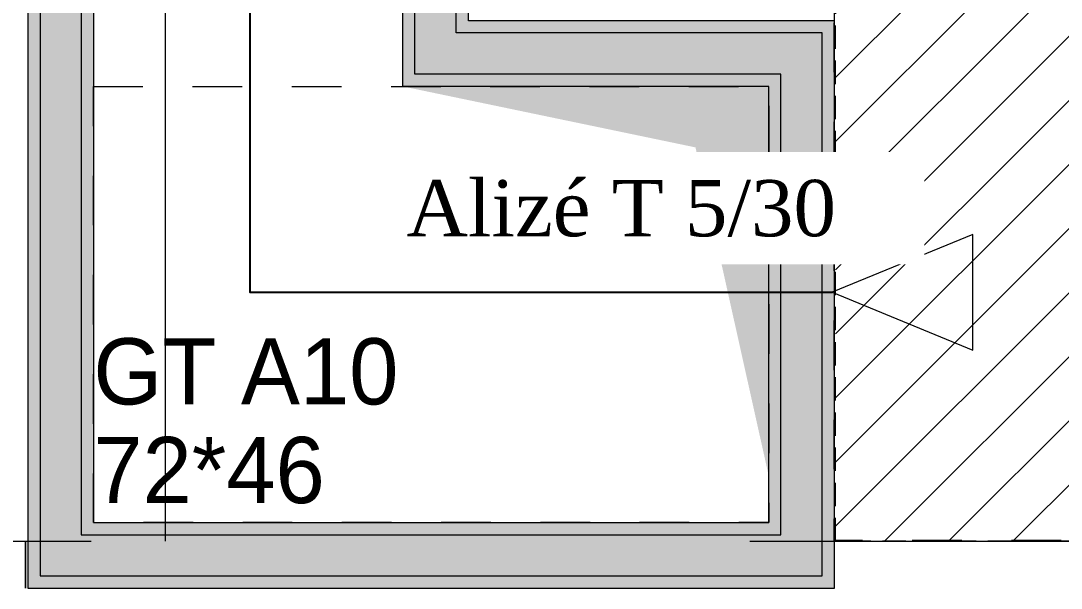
# Model space of a CAD drawing. Header units: centimetres. Extents: x 2738 to 7810, y 2495 to 5758.
# Drawn here: x 5200.2 to 5311.1, y 3984.4 to 4044.9 of the extents above; entities that cross this region are included whole.
import ezdxf

# ---------------------------------------------------------------- set-up
doc = ezdxf.new("R2010")
doc.units = ezdxf.units.CM
doc.header["$LTSCALE"] = 12.7
for name, pattern in [('ISO-03', [3, 1.2, -1.8]), ('Style de ligne -1', [0.83328, 0.41656, -0.41672]), ('Style de ligne -13', [0.295276, 0.19685, -0.098425]), ('VW-01', [0.83312, 0.41656, -0.41656])]:
    doc.linetypes.add(name, pattern=pattern)
for name, color, linetype, lineweight in [('B amÈnagement intÈrieur', 7, 'Continuous', 5), ('B aménagement intérieur', 7, 'Continuous', 5), ('B Faux plafonds', 7, 'Continuous', 5), ('B GÈnÈral', 7, 'Continuous', 5), ('B Général', 7, 'Continuous', 5), ('C ANNOTATIONS-prestations', 7, 'Continuous', 5), ('F REMPLISSAGE-vert clair', 7, 'Continuous', 13), ('F REMPLISSAGE-vert clair-1', 7, 'Continuous', 5), ('F REMPLISSAGE-vert foncÈ', 7, 'Continuous', 5), ('F REMPLISSAGE-vert foncé', 7, 'Continuous', 13)]:
    doc.layers.add(name, color=color, linetype=linetype, lineweight=lineweight)
doc.layers.add('C ANNOTATIONS-textes-numérotation gaine', color=7, linetype='ISO-03', lineweight=5, true_color=0xdd0000)
doc.layers.add('prlm-VMC', color=93, linetype='Continuous')
doc.styles.add('Eurostile', font='')
doc.styles.add('prlm-vmc', font='pala.ttf', dxfattribs={"height": 14})
doc.styles.get('Eurostile').set_extended_font_data('Eurostile')

# ---------------------------------------------------------------- blocks, each defined once
blk = doc.blocks.new('gaine 150_70')
at = {"layer": 'B GÈnÈral', "color": 254, "linetype": 'Continuous', "true_color": 0xd6d6d6}
blk.add_solid([(33, 21.5), (68, 29.3), (26.5, -9.7), (26.5, 29.3)], dxfattribs=at)
at = {"layer": 'B Général', "color": 7, "linetype": 'Continuous', "lineweight": 5, "flags": 128}
blk.add_lwpolyline([(-70, 36.31), (19.5, 36.3), (19.5, -2.72), (-70, -2.71)], close=True, dxfattribs=at)
at = {"layer": 'C ANNOTATIONS-prestations'}
blk.add_line((75, -35), (-75, -35), dxfattribs=at)
blk = doc.blocks.new('Groupe-25-1')
at = {"layer": 'C ANNOTATIONS-textes-numérotation gaine', "color": 7, "linetype": 'VW-01', "flags": 128}
blk.add_lwpolyline([(5207.96, 4037.89), (5279.96, 4037.89), (5279.96, 3991.39), (5207.96, 3991.39)], close=True, dxfattribs=at)
at = {"layer": 'C ANNOTATIONS-textes-numérotation gaine', "color": 7, "insert": (5207.96, 4011.04), "char_height": 7.059, "width": 63, "attachment_point": 1, "line_spacing_factor": 0.894142, "style": 'Eurostile'}
blk.add_mtext('GT A10\\P72*46', dxfattribs=at)
blk = doc.blocks.new('WC-plan-PMR')
at = {"layer": 'B Général', "color": 154, "linetype": 'Style de ligne -1', "true_color": 0x0053a6, "flags": 128}
blk.add_lwpolyline([(-114.5, 112.5), (15.5, 112.5), (15.5, 32.5), (-114.5, 32.5)], close=True, dxfattribs=at)
blk = doc.blocks.new('xi.be')
at = {"layer": 'prlm-VMC', "color": 0, "linetype": 'ByBlock', "lineweight": 5, "flags": 128}
blk.add_lwpolyline([(-6.17, -15), (6.17, -15), (0, 0)], close=True, dxfattribs=at)
at = {"layer": 'prlm-VMC', "color": 0, "linetype": 'ByBlock', "lineweight": 5}
blk.add_solid([(0, -1), (5.17, -14), (-5.17, -14), (0, -1)], dxfattribs=at)

msp = doc.modelspace()

# ---------------------------------------------------------------- hatches: boundary and pattern name
at = {"layer": 'B Faux plafonds', "linetype": 'Continuous', "lineweight": 5, "true_color": 0xaaaaaa}
h = msp.add_hatch(dxfattribs=at)
h.set_pattern_fill('F_P__SOFFITE', color=253, style=0, pattern_type=2)
h.set_pattern_definition([(45, (5510.789, 3845.6094), (-3.52778, 3.30729), [])])
h.paths.add_polyline_path([(5287.09, 4134.39), (5417.09, 4134.39), (5417.09, 3989.39), (5287.09, 3989.39)])

# ---------------------------------------------------------------- linework, layer by layer
at = {"layer": 'B amÈnagement intÈrieur', "color": 9, "linetype": 'Continuous', "true_color": 0xc0dcc0}
for points in [[(5200.97, 4134.39), (5207.97, 4134.39), (5200.97, 3984.39), (5207.97, 3991.39)], [(5247.95, 4044.89), (5240.95, 4037.89), (5247.95, 4134.39), (5240.95, 4134.39)], [(5286.97, 4044.89), (5279.97, 4037.89), (5247.95, 4044.89), (5240.95, 4037.89)], [(5286.97, 3984.39), (5279.97, 3991.39), (5286.97, 4044.89), (5279.97, 4037.89)], [(5200.97, 3984.39), (5207.97, 3991.39), (5286.97, 3984.39), (5279.97, 3991.39)]]:
    msp.add_solid(points, dxfattribs=at)
at = {"layer": 'B aménagement intérieur', "color": 98, "linetype": 'Continuous', "lineweight": 13, "true_color": 0x004400}
for p, q in [((5200.97, 4134.39), (5200.97, 3984.39)), ((5207.97, 4134.39), (5207.97, 3991.39)), ((5240.95, 4037.89), (5240.95, 4134.39)), ((5286.97, 4044.89), (5247.95, 4044.89)), ((5286.97, 3984.39), (5286.97, 4044.89)), ((5279.97, 4037.89), (5240.95, 4037.89)), ((5279.97, 3991.39), (5279.97, 4037.89)), ((5207.97, 3991.39), (5279.97, 3991.39)), ((5200.97, 3984.39), (5286.97, 3984.39))]:
    msp.add_line(p, q, dxfattribs=at)
at = {"layer": 'B Général', "color": 7, "linetype": 'Continuous', "lineweight": 9}
for p, q in [((5195.71, 3989.39), (5200.71, 3989.39)), ((5200.71, 3989.39), (5200.71, 3989.39)), ((5200.71, 3989.39), (5200.71, 3989.39)), ((5200.71, 3989.39), (5200.71, 3985.1)), ((5200.71, 3985.1), (5200.71, 3984.39))]:
    msp.add_line(p, q, dxfattribs=at)
at = {"layer": 'B Général', "color": 7, "linetype": 'Continuous', "lineweight": 5}
for p, q in [((5200.71, 3984.39), (5200.71, 3989.39)), ((5200.71, 3989.39), (5207.71, 3989.39)), ((5277.96, 3989.39), (5417.09, 3989.39))]:
    msp.add_line(p, q, dxfattribs=at)
at = {"layer": 'B Général', "color": 7, "linetype": 'Continuous', "lineweight": 13}
for p, q in [((5200.71, 3989.39), (5207.71, 3989.39)), ((5277.96, 3989.39), (5417.09, 3989.39))]:
    msp.add_line(p, q, dxfattribs=at)
at = {"layer": 'B Général', "color": 7, "linetype": 'Style de ligne -13', "lineweight": 5, "flags": 128}
msp.add_lwpolyline([(5287.09, 4134.39), (5417.09, 4134.39), (5417.09, 3989.39), (5287.09, 3989.39)], close=True, dxfattribs=at)
at = {"layer": 'F REMPLISSAGE-vert clair'}
for p, q in [((5202.27, 4134.39), (5202.27, 3985.69)), ((5206.67, 4134.39), (5206.67, 3990.09)), ((5242.25, 4039.19), (5242.25, 4134.39)), ((5246.65, 4043.59), (5246.65, 4134.39)), ((5285.67, 4043.59), (5246.65, 4043.59)), ((5285.67, 3985.69), (5285.67, 4043.59)), ((5281.27, 4039.19), (5242.25, 4039.19)), ((5281.27, 3990.09), (5281.27, 4039.19)), ((5206.67, 3990.09), (5281.27, 3990.09)), ((5202.27, 3985.69), (5285.67, 3985.69))]:
    msp.add_line(p, q, dxfattribs=at)
at = {"layer": 'F REMPLISSAGE-vert clair-1', "color": 9, "linetype": 'Continuous', "true_color": 0xc0dcc0}
for points in [[(5206.67, 4134.39), (5202.27, 4134.39), (5206.67, 3990.09), (5202.27, 3985.69)], [(5242.25, 4039.19), (5246.65, 4043.59), (5242.25, 4134.39), (5246.65, 4134.39)], [(5281.27, 4039.19), (5285.67, 4043.59), (5242.25, 4039.19), (5246.65, 4043.59)], [(5281.27, 3990.09), (5285.67, 3985.69), (5281.27, 4039.19), (5285.67, 4043.59)], [(5206.67, 3990.09), (5202.27, 3985.69), (5281.27, 3990.09), (5285.67, 3985.69)]]:
    msp.add_solid(points, dxfattribs=at)
at = {"layer": 'F REMPLISSAGE-vert foncÈ', "color": 54, "linetype": 'Continuous', "true_color": 0x99aa00}
for points in [[(5202.27, 4134.39), (5200.97, 4134.39), (5202.27, 3985.69), (5200.97, 3984.39)], [(5207.97, 4134.39), (5206.67, 4134.39), (5207.97, 3991.39), (5206.67, 3990.09)], [(5240.95, 4037.89), (5242.25, 4039.19), (5240.95, 4134.39), (5242.25, 4134.39)], [(5246.65, 4043.59), (5247.95, 4044.89), (5246.65, 4134.39), (5247.95, 4134.39)], [(5285.67, 4043.59), (5286.97, 4044.89), (5246.65, 4043.59), (5247.95, 4044.89)], [(5285.67, 3985.69), (5286.97, 3984.39), (5285.67, 4043.59), (5286.97, 4044.89)], [(5279.97, 4037.89), (5281.27, 4039.19), (5240.95, 4037.89), (5242.25, 4039.19)], [(5279.97, 3991.39), (5281.27, 3990.09), (5279.97, 4037.89), (5281.27, 4039.19)], [(5207.97, 3991.39), (5206.67, 3990.09), (5279.97, 3991.39), (5281.27, 3990.09)], [(5202.27, 3985.69), (5200.97, 3984.39), (5285.67, 3985.69), (5286.97, 3984.39)]]:
    msp.add_solid(points, dxfattribs=at)
at = {"layer": 'F REMPLISSAGE-vert foncé', "color": 98, "linetype": 'Continuous', "lineweight": 13, "true_color": 0x004400}
for p, q in [((5200.97, 4134.39), (5200.97, 3984.39)), ((5207.97, 4134.39), (5207.97, 3991.39)), ((5240.95, 4037.89), (5240.95, 4134.39)), ((5286.97, 4044.89), (5247.95, 4044.89)), ((5286.97, 3984.39), (5286.97, 4044.89)), ((5279.97, 4037.89), (5240.95, 4037.89)), ((5279.97, 3991.39), (5279.97, 4037.89)), ((5207.97, 3991.39), (5279.97, 3991.39)), ((5200.97, 3984.39), (5286.97, 3984.39))]:
    msp.add_line(p, q, dxfattribs=at)
at = {"layer": 'F REMPLISSAGE-vert foncé'}
for p, q in [((5202.27, 4134.39), (5202.27, 3985.69)), ((5206.67, 4134.39), (5206.67, 3990.09)), ((5242.25, 4039.19), (5242.25, 4134.39)), ((5246.65, 4043.59), (5246.65, 4134.39)), ((5285.67, 4043.59), (5246.65, 4043.59)), ((5285.67, 3985.69), (5285.67, 4043.59)), ((5281.27, 4039.19), (5242.25, 4039.19)), ((5281.27, 3990.09), (5281.27, 4039.19)), ((5206.67, 3990.09), (5281.27, 3990.09)), ((5202.27, 3985.69), (5285.67, 3985.69))]:
    msp.add_line(p, q, dxfattribs=at)
at = {"layer": 'prlm-VMC'}
msp.add_lwpolyline([(5224.63, 4060.79), (5224.63, 4015.94), (5286.73, 4015.94)], dxfattribs=at)

# ---------------------------------------------------------------- block references
at = {"layer": 'B aménagement intérieur', "color": 7, "rotation": 270}
msp.add_blockref('gaine 150_70', (5250.66, 4064.39), dxfattribs=at)
at = {"layer": 'B Général', "color": 7, "rotation": 180}
msp.add_blockref('WC-plan-PMR', (5302.46, 4101.99), dxfattribs=at)
at = {"layer": 'C ANNOTATIONS-textes-numérotation gaine', "color": 7}
msp.add_blockref('Groupe-25-1', (0, 0), dxfattribs=at)
at = {"layer": 'prlm-VMC', "rotation": 90.00011533975909}
msp.add_blockref('xi.be', (5286.73, 4015.94), dxfattribs=at)

# ---------------------------------------------------------------- next in the draw order: texts
at = {"layer": 'prlm-VMC', "ltscale": 25, "insert": (5264.24, 4024.87), "char_height": 6, "width": 58.6147, "attachment_point": 5, "line_spacing_factor": 0.8, "style": 'prlm-vmc', "bg_fill": 2}
msp.add_mtext('Alizé T 5/30', dxfattribs=at)

doc.saveas('drawing.dxf')
